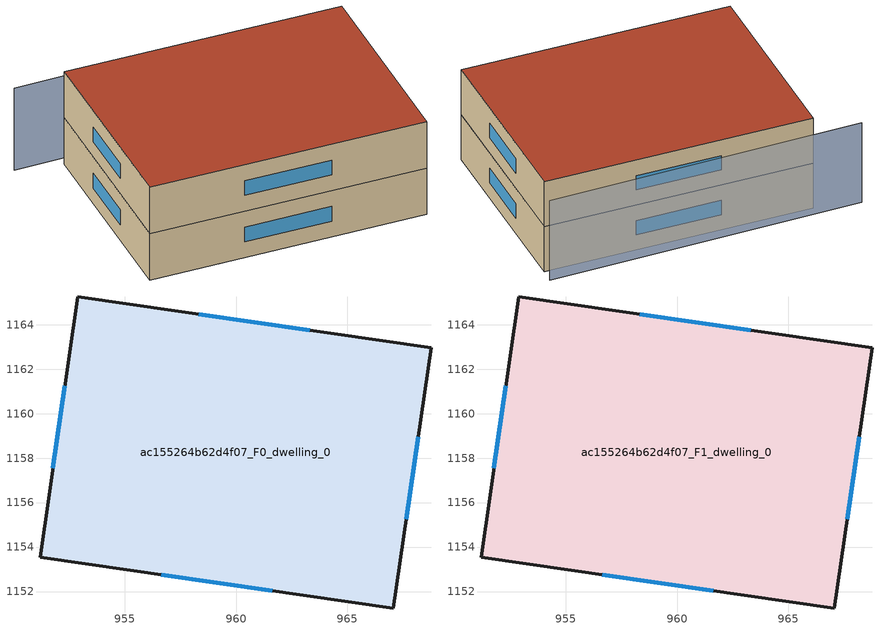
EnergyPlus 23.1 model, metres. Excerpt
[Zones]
ac155264b62d4f07_F0_dwelling_0
 floor ground (EU_floor_Construction): 968.76,1162.96 967.07,1151.25 951.18,1153.54 952.87,1165.25 z0
 wall outside (EU_wall_Construction): 951.18,1153.54 967.07,1151.25 968.76,1162.96 952.87,1165.25 951.18,1153.54 z0:3
 window (EU_Window_Construction): 956.62,1152.76 961.63,1152.04 / 952.29,1161.24 951.76,1157.55 / 963.32,1163.75 958.31,1164.47 / 967.65,1155.26 968.18,1158.95 z1.03:1.97
ac155264b62d4f07_F1_dwelling_0
 floor to ac155264b62d4f07_F0_dwelling_0 (EU_floor_Construction): 968.76,1162.96 967.07,1151.25 951.18,1153.54 952.87,1165.25 z3
 wall outside (EU_wall_Construction): 951.18,1153.54 967.07,1151.25 968.76,1162.96 952.87,1165.25 951.18,1153.54 z3:6
 window (EU_Window_Construction): 956.62,1152.76 961.63,1152.04 / 952.29,1161.24 951.76,1157.55 / 963.32,1163.75 958.31,1164.47 / 967.65,1155.26 968.18,1158.95 z4.03:4.97
 roof outside (EU_roof_Construction): 967.07,1151.25 968.76,1162.96 952.87,1165.25 951.18,1153.54 z6
shading: 968.89,1163.8 950.28,1166.14 z0:5.3
[Building]
EU S2 Campaign: North Axis=0; Terrain=City; Solar Distribution=FullExterior
[Site:Location]
Cape.Town.Intl.AP: Latitude=-33.965; Longitude=18.602; Time Zone=2; Elevation=46
[SizingPeriod:WeatherFileDays]
AnnualSizingPeriod: Begin Month=1; Begin Day of Month=1; End Month=12; End Day of Month=31; Day of Week for Start Day=Monday; Use Weather File Daylight Saving Period=No; Use Weather File Rain and Snow Indicators=No
[MATERIAL]
EU_InternalMass_Material: Roughness=MediumRough; Thickness=0.1; Conductivity=1; Density=1800; Specific Heat=900; Thermal Absorptance=0.9; Solar Absorptance=0.7; Visible Absorptance=0.7
[MATERIAL:NOMASS] Roughness=MediumRough; Thermal Absorptance=0.9; Solar Absorptance=0.7; Visible Absorptance=0.7
Name | Thermal Resistance
EU_wall_NoMass | 0.493876
EU_roof_NoMass | 0.449382
EU_floor_NoMass | 1.25
[WINDOWMATERIAL:SIMPLEGLAZINGSYSTEM]
EU_Window_SimpleGlazing: UFactor=4.4; Solar Heat Gain Coefficient=0.85; Visible Transmittance=0.85
[CONSTRUCTION]
EU_wall_Construction: EU_wall_NoMass
EU_roof_Construction: EU_roof_NoMass
EU_floor_Construction: EU_floor_NoMass
EU_Window_Construction: EU_Window_SimpleGlazing
EU_InternalMass_Construction: EU_InternalMass_Material
[ZONE] Type=1; Multiplier=1; Ceiling Height=autocalculate; Volume=569.855; Floor Area=autocalculate; Part of Total Floor Area=Yes
ac155264b62d4f07_F0_dwelling_0; ac155264b62d4f07_F1_dwelling_0
[INTERNALMASS] Construction=EU_InternalMass_Construction; Surface Area=189.952
Name | Zone or ZoneList
ac155264b62d4f07_F0_dwelling_0_EU_InternalMass | ac155264b62d4f07_F0_dwelling_0
ac155264b62d4f07_F1_dwelling_0_EU_InternalMass | ac155264b62d4f07_F1_dwelling_0
[OTHEREQUIPMENT] Fuel Type=Electricity; Design Level Calculation Method=Watts/Area; Power per Zone Floor Area=1; Fraction Latent=0; Fraction Radiant=0; Fraction Lost=0; Carbon Dioxide Generation Rate=0; EndUse Subcategory=EU_Step8_InternalGains
Name | Zone or ZoneList or Space or SpaceList | Schedule
EU_Step8_InternalGain_ac155264b62d4f07_F0_dwelling_0_f000 | ac155264b62d4f07_F0_dwelling_0 | EU_Step8_GainSchedule_ac155264b62d4f07_F0_dwelling_0_f000
EU_Step8_InternalGain_ac155264b62d4f07_F1_dwelling_0_f000 | ac155264b62d4f07_F1_dwelling_0 | EU_Step8_GainSchedule_ac155264b62d4f07_F1_dwelling_0_f000
[ZONEVENTILATION:DESIGNFLOWRATE] Schedule=EU_AlwaysOn; Design Flow Rate Calculation Method=AirChanges/Hour; Air Changes per Hour=0.64; Ventilation Type=Natural; Fan Pressure Rise=0; Fan Total Efficiency=1; Constant Term Coefficient=1; Temperature Term Coefficient=0; Velocity Term Coefficient=0; Velocity Squared Term Coefficient=0; Minimum Indoor Temperature=-100; Maximum Indoor Temperature=100; Delta Temperature=-100; Minimum Outdoor Temperature=-100; Maximum Outdoor Temperature=100; Maximum Wind Speed=40
Name | Zone or ZoneList or Space or SpaceList
EU_ConstantAir_ac155264b62d4f07_F0_dwelling_0 | ac155264b62d4f07_F0_dwelling_0
EU_ConstantAir_ac155264b62d4f07_F1_dwelling_0 | ac155264b62d4f07_F1_dwelling_0
[HVACTEMPLATE:THERMOSTAT] Constant Heating Setpoint=20; Constant Cooling Setpoint=50
EU_HeatOnly_ac155264b62d4f07_F0_dwelling_0; EU_HeatOnly_ac155264b62d4f07_F1_dwelling_0
[HVACTEMPLATE:ZONE:IDEALLOADSAIRSYSTEM] System Availability Schedule=EU_AlwaysOn; Maximum Heating Supply Air Temperature=50; Minimum Cooling Supply Air Temperature=13; Maximum Heating Supply Air Humidity Ratio=0.0156; Minimum Cooling Supply Air Humidity Ratio=0.0077; Heating Limit=NoLimit; Cooling Limit=NoLimit; Heating Availability Schedule=EU_AlwaysOn; Cooling Availability Schedule=EU_CoolingOff; Dehumidification Control Type=ConstantSensibleHeatRatio; Cooling Sensible Heat Ratio=0.7; Dehumidification Setpoint=60; Humidification Control Type=None; Humidification Setpoint=30; Outdoor Air Method=None; Outdoor Air Flow Rate per Person=0.00944; Outdoor Air Flow Rate per Zone Floor Area=0; Outdoor Air Flow Rate per Zone=0; Demand Controlled Ventilation Type=None; Outdoor Air Economizer Type=NoEconomizer; Heat Recovery Type=None; Sensible Heat Recovery Effectiveness=0.7; Latent Heat Recovery Effectiveness=0.65
Name | Template Thermostat
ac155264b62d4f07_F0_dwelling_0 | EU_HeatOnly_ac155264b62d4f07_F0_dwelling_0
ac155264b62d4f07_F1_dwelling_0 | EU_HeatOnly_ac155264b62d4f07_F1_dwelling_0
[SIZING:ZONE] Zone Cooling Design Supply Air Temperature Input Method=SupplyAirTemperature; Zone Cooling Design Supply Air Temperature=13; Zone Heating Design Supply Air Temperature Input Method=SupplyAirTemperature; Zone Heating Design Supply Air Temperature=50; Zone Cooling Design Supply Air Humidity Ratio=0.008; Zone Heating Design Supply Air Humidity Ratio=0.008; Cooling Design Air Flow Method=DesignDay; Cooling Design Air Flow Rate=0; Cooling Minimum Air Flow per Zone Floor Area=0.000762; Cooling Minimum Air Flow=0; Cooling Minimum Air Flow Fraction=0.2; Heating Design Air Flow Method=DesignDay; Heating Design Air Flow Rate=0; Heating Maximum Air Flow per Zone Floor Area=0.002032; Heating Maximum Air Flow=0.141576; Heating Maximum Air Flow Fraction=0.3; Account for Dedicated Outdoor Air System=No; Dedicated Outdoor Air System Control Strategy=NeutralSupplyAir; Dedicated Outdoor Air Low Setpoint Temperature for Design=autosize; Dedicated Outdoor Air High Setpoint Temperature for Design=autosize; Zone Load Sizing Method=Sensible Load Only No Latent Load; Zone Latent Cooling Design Supply Air Humidity Ratio Input Method=HumidityRatioDifference; Zone Cooling Design Supply Air Humidity Ratio Difference=0.005; Zone Latent Heating Design Supply Air Humidity Ratio Input Method=HumidityRatioDifference; Zone Humidification Design Supply Air Humidity Ratio Difference=0.005
ac155264b62d4f07_F0_dwelling_0; ac155264b62d4f07_F1_dwelling_0
[SCHEDULE:CONSTANT]
Name | Hourly Value
EU_AlwaysOn | 1
EU_CoolingOff | 0
[SCHEDULE:FILE] Column Number=1; Rows to Skip at Top=0; Number of Hours of Data=8760; Column Separator=Comma; Interpolate to Timestep=No; Minutes per Item=60; Adjust Schedule for Daylight Savings=Yes
Name | File
EU_Step8_GainSchedule_ac155264b62d4f07_F0_dwelling_0_f000 | ../../schedules/ac155264b62d4f07/ac155264b62d4f07_F0_dwelling_0_f000_gain.csv
EU_Step8_GainSchedule_ac155264b62d4f07_F1_dwelling_0_f000 | ../../schedules/ac155264b62d4f07/ac155264b62d4f07_F1_dwelling_0_f000_gain.csv
